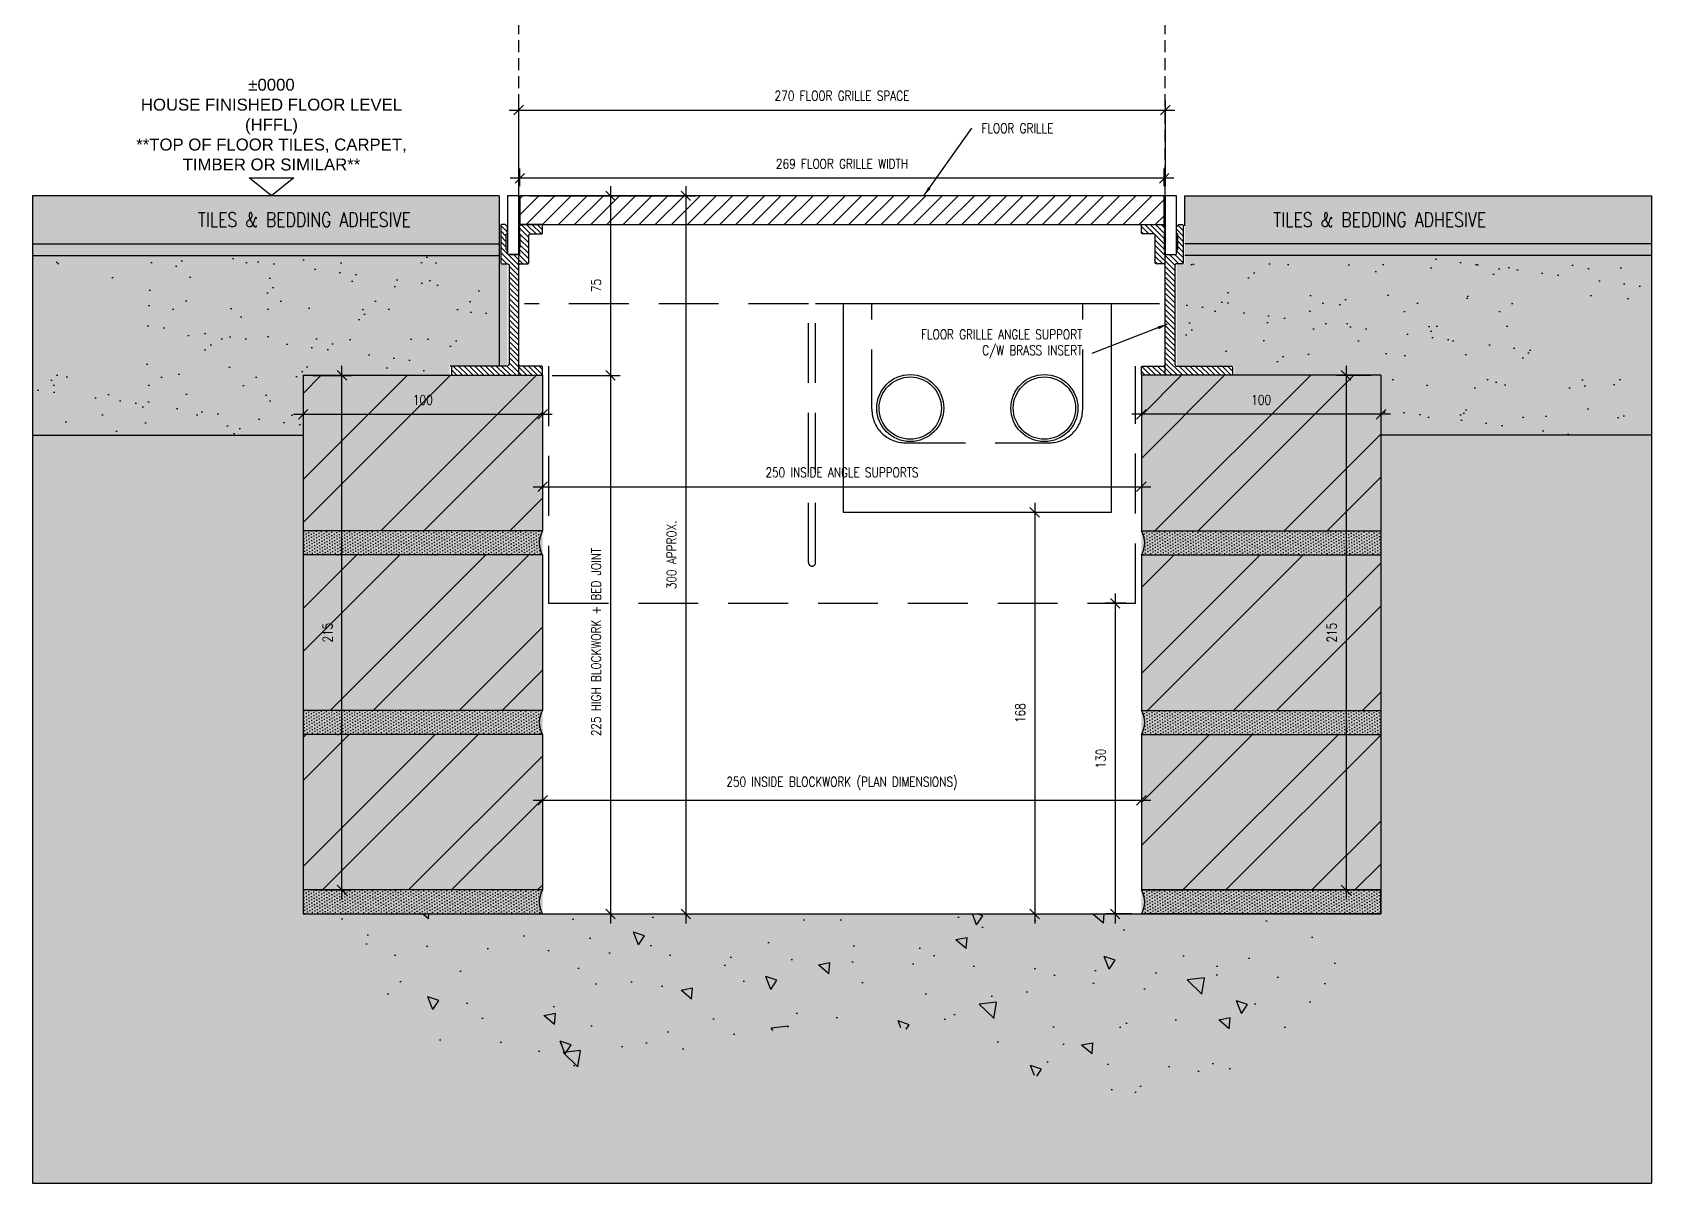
# Model space of a CAD drawing. Header units: millimetres. Extents: x 0 to 23312, y -3206 to 11448.
# Drawn here: x 12245 to 12921, y 5805 to 6286 of the extents above; entities that cross this region are included whole.
import ezdxf

# ---------------------------------------------------------------- set-up
doc = ezdxf.new("R2010")
doc.units = ezdxf.units.MM
doc.header["$LTSCALE"] = 10
doc.header["$PDMODE"] = 35
doc.linetypes.add('HIDDEN', pattern=[0.375, 0.25, -0.125])
for name, color, linetype in [('04 - Building Outline', 5, 'Continuous'), ('40 - Detail Outline', 142, 'Continuous'), ('41 - Detail', 7, 'Continuous'), ('42 - Detail Hatch', 251, 'Continuous'), ('44 - Detail Text', 7, 'Continuous')]:
    doc.layers.add(name, color=color, linetype=linetype)
doc.styles.add('1-1', font='romans.shx', dxfattribs={"width": 0.8, "height": 2})
doc.styles.add('1-2', font='romans.shx', dxfattribs={"width": 0.8, "height": 4})
doc.dimstyles.new('1-2', dxfattribs={"dimtxt": 4, "dimasz": 4, "dimexe": 4, "dimexo": 4, "dimgap": 4, "dimtad": 1, "dimdec": 0, "dimzin": 0, "dimdsep": 46, "dimtxsty": '1-2', "dimblk": 'OBLIQUE', "dimcen": 4, "dimdle": 4, "dimclrd": 251, "dimclre": 251, "dimclrt": 251, "dimadec": 0, "dimazin": 0, "dimtfac": 1, "dimtdec": 0, "dimtix": 1, "dimtmove": 1, "dimatfit": 3, "dimfxl": 1, "dimtolj": 1, "dimtzin": 0, "dimlwd": 25, "dimarcsym": 0})
pattern_1 = [(45, (3560.127, 5868.354), (-26.94077, 26.94077), []), (45, (3578.087, 5868.354), (-26.94077, 26.94077), [])]
pattern_2 = [(30, (3560.1268, 5868.3545), (-0.07975675, 1.32876775), [0, -1.190625])]
pattern_3 = [(30, (3560.1268, 5943.3545), (-0.07975675, 1.32876775), [0, -1.190625])]
pattern_4 = [(30, (3560.1268, 6018.3545), (-0.07975675, 1.32876775), [0, -1.190625])]
pattern_5 = [(142.5, (98875.402, -2670.853), (0.8000156, 24.470662), [0, -19.304, 0, -21.59, 0, -20.6375]), (172.5, (98875.402, -2670.853), (-22.476164, 35.841255), [0, -10.414, 0, -17.399, 0, -6.6675]), (212.5, (98891.023, -2670.853), (-39.5496185, 0.071859), [0, -6.35, 0, -22.86, 0, -29.845]), (222.5, (98891.023, -2670.853), (-38.177823, 11.146466), [0, -3.175, 0, -14.986, 0, -17.145])]
pattern_6 = [(135, (0, 11447.7758), (-1.12253202, -1.12253202), [])]

# ---------------------------------------------------------------- blocks, each defined once
blk = doc.blocks.new('_Oblique')
at = {"color": 0, "linetype": 'ByBlock', "lineweight": -2}
blk.add_line((-0.5, -0.5), (0.5, 0.5), dxfattribs=at)
blk = doc.blocks.new('*D285')
at = {"layer": '41 - Detail', "color": 251, "lineweight": 25, "transparency": 16777216}
blk.add_line((12517.7, 6221.48), (12517.7, 5913.48), dxfattribs=at)
at = {"layer": '41 - Detail', "color": 251, "lineweight": -2, "transparency": 16777216}
for p, q in [((12452.41, 6217.48), (12521.7, 6217.48)), ((12451.91, 5917.48), (12521.7, 5917.48))]:
    blk.add_line(p, q, dxfattribs=at)
at = {"layer": 'Defpoints', "color": 0, "transparency": 16777216}
for p in [(12448.41, 6217.48), (12447.91, 5917.48), (12517.7, 5917.48)]:
    blk.add_point(p, dxfattribs=at)
at = {"layer": '41 - Detail', "color": 251, "lineweight": 25, "transparency": 16777216, "xscale": 4, "yscale": 4, "zscale": 4}
for p, rotation in [((12517.7, 6217.48), 90), ((12517.7, 5917.48), 270)]:
    blk.add_blockref('_Oblique', p, dxfattribs=dict(at, rotation=rotation))
at = {"layer": '41 - Detail', "color": 251, "transparency": 16777216, "insert": (12511.7, 6067.48), "char_height": 4, "attachment_point": 5, "rotation": 90, "style": '1-2'}
blk.add_mtext('\\A1;300 APPROX.', dxfattribs=at)
blk = doc.blocks.new('*D286')
at = {"layer": '41 - Detail', "color": 251, "lineweight": 25, "transparency": 16777216}
blk.add_line((12486.25, 6221.48), (12486.25, 6138.48), dxfattribs=at)
at = {"layer": '41 - Detail', "color": 251, "lineweight": -2, "transparency": 16777216}
for p, q in [((12455.91, 6217.48), (12490.25, 6217.48)), ((12461.91, 6142.48), (12490.25, 6142.48))]:
    blk.add_line(p, q, dxfattribs=at)
at = {"layer": 'Defpoints', "color": 0, "transparency": 16777216}
for p in [(12451.91, 6217.48), (12457.91, 6142.48), (12486.25, 6142.48)]:
    blk.add_point(p, dxfattribs=at)
at = {"layer": '41 - Detail', "color": 251, "lineweight": 25, "transparency": 16777216, "xscale": 4, "yscale": 4, "zscale": 4}
for p, rotation in [((12486.25, 6217.48), 90), ((12486.25, 6142.48), 270)]:
    blk.add_blockref('_Oblique', p, dxfattribs=dict(at, rotation=rotation))
at = {"layer": '41 - Detail', "color": 251, "transparency": 16777216, "insert": (12480.25, 6179.98), "char_height": 4, "attachment_point": 5, "rotation": 90, "style": '1-2'}
blk.add_mtext('\\A1;75', dxfattribs=at)
blk = doc.blocks.new('*D287')
at = {"layer": '41 - Detail', "color": 251, "lineweight": 25, "transparency": 16777216}
blk.add_line((12486.25, 6146.48), (12486.25, 5913.48), dxfattribs=at)
at = {"layer": '41 - Detail', "color": 251, "lineweight": -2, "transparency": 16777216}
for p, q in [((12461.91, 6142.48), (12490.25, 6142.48)), ((12461.91, 5917.48), (12490.25, 5917.48))]:
    blk.add_line(p, q, dxfattribs=at)
at = {"layer": 'Defpoints', "color": 0, "transparency": 16777216}
for p in [(12457.91, 6142.48), (12457.91, 5917.48), (12486.25, 5917.48)]:
    blk.add_point(p, dxfattribs=at)
at = {"layer": '41 - Detail', "color": 251, "lineweight": 25, "transparency": 16777216, "xscale": 4, "yscale": 4, "zscale": 4}
for p, rotation in [((12486.25, 6142.48), 90), ((12486.25, 5917.48), 270)]:
    blk.add_blockref('_Oblique', p, dxfattribs=dict(at, rotation=rotation))
at = {"layer": '41 - Detail', "color": 251, "transparency": 16777216, "insert": (12480.25, 6029.98), "char_height": 4, "attachment_point": 5, "rotation": 90, "style": '1-2'}
blk.add_mtext('\\A1; 225 HIGH BLOCKWORK + BED JOINT', dxfattribs=at)
blk = doc.blocks.new('*D281')
at = {"layer": '41 - Detail', "color": 251, "lineweight": -2, "transparency": 16777216}
for p, q in [((12457.91, 6140.38), (12457.91, 6091.94)), ((12707.91, 6140.38), (12707.91, 6091.94))]:
    blk.add_line(p, q, dxfattribs=at)
at = {"layer": '41 - Detail', "color": 251, "lineweight": 25, "transparency": 16777216}
blk.add_line((12453.91, 6095.94), (12711.91, 6095.94), dxfattribs=at)
at = {"layer": 'Defpoints', "color": 0, "transparency": 16777216}
for p in [(12457.91, 6144.38), (12707.91, 6144.38), (12707.91, 6095.94)]:
    blk.add_point(p, dxfattribs=at)
at = {"layer": '41 - Detail', "color": 251, "lineweight": 25, "transparency": 16777216, "xscale": 4, "yscale": 4, "zscale": 4, "rotation": 180}
blk.add_blockref('_Oblique', (12457.91, 6095.94), dxfattribs=at)
at = {"layer": '41 - Detail', "color": 251, "lineweight": 25, "transparency": 16777216, "xscale": 4, "yscale": 4, "zscale": 4}
blk.add_blockref('_Oblique', (12707.91, 6095.94), dxfattribs=at)
at = {"layer": '41 - Detail', "color": 251, "transparency": 16777216, "insert": (12582.91, 6101.94), "char_height": 4, "attachment_point": 5, "style": '1-2'}
blk.add_mtext('\\A1;250 INSIDE ANGLE SUPPORTS', dxfattribs=at)
blk = doc.blocks.new('*D282')
at = {"layer": '41 - Detail', "color": 251, "lineweight": 25, "transparency": 16777216}
blk.add_line((12453.91, 5964.98), (12711.91, 5964.98), dxfattribs=at)
at = {"layer": 'Defpoints', "color": 0, "transparency": 16777216}
for p in [(12457.91, 5964.98), (12707.91, 5964.98), (12707.91, 5964.98)]:
    blk.add_point(p, dxfattribs=at)
at = {"layer": '41 - Detail', "color": 251, "lineweight": 25, "transparency": 16777216, "xscale": 4, "yscale": 4, "zscale": 4, "rotation": 180}
blk.add_blockref('_Oblique', (12457.91, 5964.98), dxfattribs=at)
at = {"layer": '41 - Detail', "color": 251, "lineweight": 25, "transparency": 16777216, "xscale": 4, "yscale": 4, "zscale": 4}
blk.add_blockref('_Oblique', (12707.91, 5964.98), dxfattribs=at)
at = {"layer": '41 - Detail', "color": 251, "transparency": 16777216, "insert": (12582.91, 5972.03), "char_height": 4, "attachment_point": 5, "style": '1-2'}
blk.add_mtext('\\A1;250 INSIDE BLOCKWORK (PLAN DIMENSIONS)', dxfattribs=at)
blk = doc.blocks.new('*D288')
at = {"color": 251, "linetype": 'Continuous', "lineweight": 25, "ltscale": 5, "transparency": 16777216}
blk.add_line((12353.91, 6126.22), (12461.91, 6126.22), dxfattribs=at)
at = {"layer": 'Defpoints', "color": 0, "linetype": 'Continuous', "ltscale": 5, "transparency": 16777216}
for p in [(12357.91, 6126.22), (12457.91, 6126.22), (12457.91, 6126.22)]:
    blk.add_point(p, dxfattribs=at)
at = {"color": 251, "linetype": 'Continuous', "lineweight": 25, "ltscale": 5, "transparency": 16777216, "xscale": 4, "yscale": 4, "zscale": 4, "rotation": 180}
blk.add_blockref('_Oblique', (12357.91, 6126.22), dxfattribs=at)
at = {"color": 251, "linetype": 'Continuous', "lineweight": 25, "ltscale": 5, "transparency": 16777216, "xscale": 4, "yscale": 4, "zscale": 4}
blk.add_blockref('_Oblique', (12457.91, 6126.22), dxfattribs=at)
at = {"color": 251, "linetype": 'Continuous', "ltscale": 5, "transparency": 16777216, "insert": (12407.91, 6132.22), "char_height": 4, "attachment_point": 5, "style": '1-2'}
blk.add_mtext('\\A1;100', dxfattribs=at)
blk = doc.blocks.new('*D289')
at = {"color": 251, "linetype": 'Continuous', "lineweight": 25, "ltscale": 5, "transparency": 16777216}
blk.add_line((12374.11, 5923.48), (12374.11, 6146.48), dxfattribs=at)
at = {"color": 251, "linetype": 'Continuous', "lineweight": -2, "ltscale": 5, "transparency": 16777216}
for p, q in [((12361.91, 6142.48), (12378.11, 6142.48)), ((12361.91, 5927.48), (12378.11, 5927.48))]:
    blk.add_line(p, q, dxfattribs=at)
at = {"layer": 'Defpoints', "color": 0, "linetype": 'Continuous', "ltscale": 5, "transparency": 16777216}
for p in [(12357.91, 6142.48), (12374.11, 6142.48), (12357.91, 5927.48)]:
    blk.add_point(p, dxfattribs=at)
at = {"color": 251, "linetype": 'Continuous', "lineweight": 25, "ltscale": 5, "transparency": 16777216, "xscale": 4, "yscale": 4, "zscale": 4}
for p, rotation in [((12374.11, 6142.48), 90), ((12374.11, 5927.48), 270)]:
    blk.add_blockref('_Oblique', p, dxfattribs=dict(at, rotation=rotation))
at = {"color": 251, "linetype": 'Continuous', "ltscale": 5, "transparency": 16777216, "insert": (12368.11, 6034.98), "char_height": 4, "attachment_point": 5, "rotation": 90, "style": '1-2'}
blk.add_mtext('\\A1;215', dxfattribs=at)
blk = doc.blocks.new('*D283')
at = {"color": 251, "linetype": 'Continuous', "lineweight": 25, "ltscale": 5, "transparency": 16777216}
blk.add_line((12811.91, 6126.22), (12703.91, 6126.22), dxfattribs=at)
at = {"layer": 'Defpoints', "color": 0, "linetype": 'Continuous', "ltscale": 5, "transparency": 16777216}
for p in [(12707.91, 6126.22), (12707.91, 6126.22), (12807.91, 6126.22)]:
    blk.add_point(p, dxfattribs=at)
at = {"color": 251, "linetype": 'Continuous', "lineweight": 25, "ltscale": 5, "transparency": 16777216, "xscale": 4, "yscale": 4, "zscale": 4, "rotation": 180}
blk.add_blockref('_Oblique', (12707.91, 6126.22), dxfattribs=at)
at = {"color": 251, "linetype": 'Continuous', "lineweight": 25, "ltscale": 5, "transparency": 16777216, "xscale": 4, "yscale": 4, "zscale": 4}
blk.add_blockref('_Oblique', (12807.91, 6126.22), dxfattribs=at)
at = {"color": 251, "linetype": 'Continuous', "ltscale": 5, "transparency": 16777216, "insert": (12757.91, 6132.22), "char_height": 4, "attachment_point": 5, "style": '1-2'}
blk.add_mtext('\\A1;100', dxfattribs=at)
blk = doc.blocks.new('*D290')
at = {"color": 251, "linetype": 'Continuous', "lineweight": 25, "ltscale": 5, "transparency": 16777216}
blk.add_line((12793.39, 6146.48), (12793.39, 5923.48), dxfattribs=at)
at = {"color": 251, "linetype": 'Continuous', "lineweight": -2, "ltscale": 5, "transparency": 16777216}
for p, q in [((12803.91, 6142.48), (12789.39, 6142.48)), ((12803.91, 5927.48), (12789.39, 5927.48))]:
    blk.add_line(p, q, dxfattribs=at)
at = {"layer": 'Defpoints', "color": 0, "linetype": 'Continuous', "ltscale": 5, "transparency": 16777216}
for p in [(12807.91, 6142.48), (12793.39, 5927.48), (12807.91, 5927.48)]:
    blk.add_point(p, dxfattribs=at)
at = {"color": 251, "linetype": 'Continuous', "lineweight": 25, "ltscale": 5, "transparency": 16777216, "xscale": 4, "yscale": 4, "zscale": 4}
for p, rotation in [((12793.39, 6142.48), 90), ((12793.39, 5927.48), 270)]:
    blk.add_blockref('_Oblique', p, dxfattribs=dict(at, rotation=rotation))
at = {"color": 251, "linetype": 'Continuous', "ltscale": 5, "transparency": 16777216, "insert": (12787.39, 6034.98), "char_height": 4, "attachment_point": 5, "rotation": 90, "style": '1-2'}
blk.add_mtext('\\A1;215', dxfattribs=at)
blk = doc.blocks.new('*D291')
at = {"color": 251, "lineweight": -2, "transparency": 16777216}
for p, q in [((12448.41, 6221.48), (12448.41, 6228.82)), ((12717.41, 6221.48), (12717.41, 6228.82))]:
    blk.add_line(p, q, dxfattribs=at)
at = {"color": 251, "lineweight": 25, "transparency": 16777216}
blk.add_line((12721.41, 6224.82), (12444.41, 6224.82), dxfattribs=at)
at = {"layer": 'Defpoints', "color": 0, "transparency": 16777216}
for p in [(12448.41, 6224.82), (12448.41, 6217.48), (12717.41, 6217.48)]:
    blk.add_point(p, dxfattribs=at)
at = {"color": 251, "lineweight": 25, "transparency": 16777216, "xscale": 4, "yscale": 4, "zscale": 4, "rotation": 180}
blk.add_blockref('_Oblique', (12448.41, 6224.82), dxfattribs=at)
at = {"color": 251, "lineweight": 25, "transparency": 16777216, "xscale": 4, "yscale": 4, "zscale": 4}
blk.add_blockref('_Oblique', (12717.41, 6224.82), dxfattribs=at)
at = {"color": 251, "transparency": 16777216, "insert": (12582.91, 6230.82), "char_height": 4, "attachment_point": 5, "style": '1-2'}
blk.add_mtext('\\A1;269 FLOOR GRILLE WIDTH ', dxfattribs=at)
blk = doc.blocks.new('*D279')
at = {"color": 251, "linetype": 'Continuous', "lineweight": 25, "ltscale": 5, "transparency": 16777216}
blk.add_line((12811.91, 6126.22), (12703.91, 6126.22), dxfattribs=at)
at = {"layer": 'Defpoints', "color": 0, "linetype": 'Continuous', "ltscale": 5, "transparency": 16777216}
for p in [(12707.91, 6126.22), (12707.91, 6126.22), (12807.91, 6126.22)]:
    blk.add_point(p, dxfattribs=at)
at = {"color": 251, "linetype": 'Continuous', "lineweight": 25, "ltscale": 5, "transparency": 16777216, "xscale": 4, "yscale": 4, "zscale": 4, "rotation": 180}
blk.add_blockref('_Oblique', (12707.91, 6126.22), dxfattribs=at)
at = {"color": 251, "linetype": 'Continuous', "lineweight": 25, "ltscale": 5, "transparency": 16777216, "xscale": 4, "yscale": 4, "zscale": 4}
blk.add_blockref('_Oblique', (12807.91, 6126.22), dxfattribs=at)
at = {"color": 251, "linetype": 'Continuous', "ltscale": 5, "transparency": 16777216, "insert": (12757.91, 6132.22), "char_height": 4, "attachment_point": 5, "style": '1-2'}
blk.add_mtext('\\A1;100', dxfattribs=at)
blk = doc.blocks.new('*D284')
at = {"layer": '40 - Detail Outline', "color": 251, "lineweight": 25, "transparency": 16777216}
blk.add_line((12696.95, 6051.28), (12696.95, 5913.48), dxfattribs=at)
at = {"layer": '40 - Detail Outline', "color": 251, "lineweight": -2, "transparency": 16777216}
for p, q in [((12701.41, 6047.28), (12692.95, 6047.28)), ((12703.91, 5917.48), (12692.95, 5917.48))]:
    blk.add_line(p, q, dxfattribs=at)
at = {"layer": 'Defpoints', "color": 0, "transparency": 16777216}
for p in [(12705.41, 6047.28), (12696.95, 5917.48), (12707.91, 5917.48)]:
    blk.add_point(p, dxfattribs=at)
at = {"layer": '40 - Detail Outline', "color": 251, "lineweight": 25, "transparency": 16777216, "xscale": 4, "yscale": 4, "zscale": 4}
for p, rotation in [((12696.95, 6047.28), 90), ((12696.95, 5917.48), 270)]:
    blk.add_blockref('_Oblique', p, dxfattribs=dict(at, rotation=rotation))
at = {"layer": '40 - Detail Outline', "color": 251, "transparency": 16777216, "insert": (12690.95, 5982.38), "char_height": 4, "attachment_point": 5, "rotation": 90, "style": '1-2'}
blk.add_mtext('\\A1;130', dxfattribs=at)
blk = doc.blocks.new('*D280')
at = {"layer": '40 - Detail Outline', "color": 251, "lineweight": -2, "transparency": 16777216}
for p, q in [((12653.44, 6085.28), (12667.36, 6085.28)), ((12653.44, 5917.48), (12667.36, 5917.48))]:
    blk.add_line(p, q, dxfattribs=at)
at = {"layer": '40 - Detail Outline', "color": 251, "lineweight": 25, "transparency": 16777216}
blk.add_line((12663.36, 6089.28), (12663.36, 5913.48), dxfattribs=at)
at = {"layer": 'Defpoints', "color": 0, "transparency": 16777216}
for p in [(12649.44, 6085.28), (12649.44, 5917.48), (12663.36, 5917.48)]:
    blk.add_point(p, dxfattribs=at)
at = {"layer": '40 - Detail Outline', "color": 251, "lineweight": 25, "transparency": 16777216, "xscale": 4, "yscale": 4, "zscale": 4}
for p, rotation in [((12663.36, 6085.28), 90), ((12663.36, 5917.48), 270)]:
    blk.add_blockref('_Oblique', p, dxfattribs=dict(at, rotation=rotation))
at = {"layer": '40 - Detail Outline', "color": 251, "transparency": 16777216, "insert": (12657.36, 6001.38), "char_height": 4, "attachment_point": 5, "rotation": 90, "style": '1-2'}
blk.add_mtext('\\A1;168', dxfattribs=at)
blk = doc.blocks.new('*D304')
at = {"color": 251, "lineweight": -2, "transparency": 16777216}
for p, q in [((12447.91, 6221.48), (12447.91, 6257.28)), ((12717.91, 6221.48), (12717.91, 6257.28))]:
    blk.add_line(p, q, dxfattribs=at)
at = {"color": 251, "lineweight": 25, "transparency": 16777216}
blk.add_line((12443.91, 6253.28), (12721.91, 6253.28), dxfattribs=at)
at = {"layer": 'Defpoints', "color": 0, "transparency": 16777216}
for p in [(12717.91, 6253.28), (12447.91, 6217.48), (12717.91, 6217.48)]:
    blk.add_point(p, dxfattribs=at)
at = {"color": 251, "lineweight": 25, "transparency": 16777216, "xscale": 4, "yscale": 4, "zscale": 4, "rotation": 180}
blk.add_blockref('_Oblique', (12447.91, 6253.28), dxfattribs=at)
at = {"color": 251, "lineweight": 25, "transparency": 16777216, "xscale": 4, "yscale": 4, "zscale": 4}
blk.add_blockref('_Oblique', (12717.91, 6253.28), dxfattribs=at)
at = {"color": 251, "transparency": 16777216, "insert": (12582.91, 6259.28), "char_height": 4, "attachment_point": 5, "style": '1-2'}
blk.add_mtext('\\A1;270 FLOOR GRILLE SPACE', dxfattribs=at)

msp = doc.modelspace()

# ---------------------------------------------------------------- hatches: boundary and pattern name
h = msp.add_hatch()
h.set_pattern_fill('ANSI31', color=251, scale=1.5, style=0)
h.set_pattern_definition([(45, (0, 11447.776), (-3.367596, 3.367596), [])])
h.paths.add_polyline_path([(12448.407, 6205.485), (12717.407, 6205.485), (12717.407, 6217.485), (12448.407, 6217.485)])
h = msp.add_hatch()
h.set_pattern_fill('ANSI31', color=251, scale=0.5, angle=90, style=0)
h.set_pattern_definition(pattern_6)
edge = h.paths.add_edge_path()
edge.add_line((12448.407, 6195.985), (12447.907, 6195.385))
edge.add_line((12447.907, 6195.385), (12448.407, 6194.785))
edge.add_line((12448.407, 6194.785), (12447.907, 6194.185))
edge.add_line((12447.907, 6194.185), (12448.407, 6193.585))
edge.add_line((12448.407, 6193.585), (12447.907, 6192.985))
edge.add_line((12447.907, 6192.985), (12443.727, 6192.985))
edge.add_arc((12443.727, 6193.485), 0.5, 180, 270, ccw=False)
edge.add_line((12443.227, 6193.485), (12443.227, 6194.485))
edge.add_line((12443.227, 6194.485), (12442.727, 6194.985))
edge.add_line((12442.727, 6194.985), (12442.727, 6201.485))
edge.add_line((12442.727, 6201.485), (12443.227, 6201.985))
edge.add_line((12443.227, 6201.985), (12443.227, 6204.485))
edge.add_line((12443.227, 6204.485), (12442.227, 6205.485))
edge.add_line((12442.227, 6205.485), (12440.907, 6205.485))
edge.add_arc((12440.907, 6204.985), 0.5, 90, 180)
edge.add_line((12440.407, 6204.985), (12440.407, 6189.505))
edge.add_arc((12440.907, 6189.505), 0.5, 180, 270)
edge.add_line((12440.907, 6189.005), (12443.407, 6189.005))
edge.add_arc((12443.407, 6188.505), 0.5, 0, 90, ccw=False)
edge.add_line((12443.907, 6188.505), (12443.907, 6147.285))
edge.add_arc((12442.907, 6147.285), 1, 270, 360, ccw=False)
edge.add_line((12442.907, 6146.285), (12420.407, 6146.285))
edge.add_arc((12420.407, 6145.785), 0.5, 90, 180)
edge.add_line((12419.907, 6145.785), (12419.907, 6142.985))
edge.add_arc((12420.407, 6142.985), 0.5, 180, 270)
edge.add_line((12420.407, 6142.485), (12457.407, 6142.485))
edge.add_arc((12457.407, 6142.985), 0.5, 270, 360)
edge.add_line((12457.907, 6142.985), (12457.907, 6145.785))
edge.add_arc((12457.407, 6145.785), 0.5, 0, 90)
edge.add_line((12457.407, 6146.285), (12448.907, 6146.285))
edge.add_arc((12448.907, 6147.285), 1, 180, 270, ccw=False)
edge.add_line((12447.907, 6147.285), (12447.907, 6188.505))
edge.add_arc((12448.407, 6188.505), 0.5, 90, 180, ccw=False)
edge.add_line((12448.407, 6189.005), (12451.607, 6189.005))
edge.add_arc((12451.607, 6189.505), 0.5, 270, 360)
edge.add_line((12452.107, 6189.505), (12452.107, 6201.035))
edge.add_arc((12452.607, 6201.035), 0.5, 90, 180, ccw=False)
edge.add_line((12452.607, 6201.535), (12457.407, 6201.535))
edge.add_arc((12457.407, 6202.035), 0.5, 270, 360)
edge.add_line((12457.907, 6202.035), (12457.907, 6204.985))
edge.add_arc((12457.407, 6204.985), 0.5, 0, 90)
edge.add_line((12457.407, 6205.485), (12448.907, 6205.485))
edge.add_line((12448.907, 6205.485), (12447.907, 6204.485))
edge.add_line((12447.907, 6204.485), (12448.407, 6203.885))
edge.add_line((12448.407, 6203.885), (12447.907, 6203.285))
edge.add_line((12447.907, 6203.285), (12448.407, 6202.685))
edge.add_line((12448.407, 6202.685), (12447.907, 6202.085))
edge.add_line((12447.907, 6202.085), (12448.407, 6201.485))
edge.add_line((12448.407, 6201.485), (12448.407, 6195.985))
h = msp.add_hatch()
h.set_pattern_fill('ANSI31', color=251, scale=0.5, angle=90, style=0)
h.set_pattern_definition(pattern_6)
edge = h.paths.add_edge_path()
edge.add_line((12717.407, 6195.985), (12717.907, 6195.385))
edge.add_line((12717.907, 6195.385), (12717.407, 6194.785))
edge.add_line((12717.407, 6194.785), (12717.907, 6194.185))
edge.add_line((12717.907, 6194.185), (12717.407, 6193.585))
edge.add_line((12717.407, 6193.585), (12717.907, 6192.985))
edge.add_line((12717.907, 6192.985), (12722.087, 6192.985))
edge.add_arc((12722.087, 6193.485), 0.5, 270, 360)
edge.add_line((12722.587, 6193.485), (12722.587, 6194.485))
edge.add_line((12722.587, 6194.485), (12723.087, 6194.985))
edge.add_line((12723.087, 6194.985), (12723.087, 6201.485))
edge.add_line((12723.087, 6201.485), (12722.587, 6201.985))
edge.add_line((12722.587, 6201.985), (12722.587, 6204.485))
edge.add_line((12722.587, 6204.485), (12723.587, 6205.485))
edge.add_line((12723.587, 6205.485), (12724.907, 6205.485))
edge.add_arc((12724.907, 6204.985), 0.5, 0, 90, ccw=False)
edge.add_line((12725.407, 6204.985), (12725.407, 6189.505))
edge.add_arc((12724.907, 6189.505), 0.5, -90, 0, ccw=False)
edge.add_line((12724.907, 6189.005), (12722.407, 6189.005))
edge.add_arc((12722.407, 6188.505), 0.5, 90, 180)
edge.add_line((12721.907, 6188.505), (12721.907, 6147.285))
edge.add_arc((12722.907, 6147.285), 1, 180, 270)
edge.add_line((12722.907, 6146.285), (12745.407, 6146.285))
edge.add_arc((12745.407, 6145.785), 0.5, 0, 90, ccw=False)
edge.add_line((12745.907, 6145.785), (12745.907, 6142.985))
edge.add_arc((12745.407, 6142.985), 0.5, -90, 0, ccw=False)
edge.add_line((12745.407, 6142.485), (12708.407, 6142.485))
edge.add_arc((12708.407, 6142.985), 0.5, 180, 270, ccw=False)
edge.add_line((12707.907, 6142.985), (12707.907, 6145.785))
edge.add_arc((12708.407, 6145.785), 0.5, 90, 180, ccw=False)
edge.add_line((12708.407, 6146.285), (12716.907, 6146.285))
edge.add_arc((12716.907, 6147.285), 1, 270, 360)
edge.add_line((12717.907, 6147.285), (12717.907, 6188.505))
edge.add_arc((12717.407, 6188.505), 0.5, 0, 90)
edge.add_line((12717.407, 6189.005), (12714.207, 6189.005))
edge.add_arc((12714.207, 6189.505), 0.5, 180, 270, ccw=False)
edge.add_line((12713.707, 6189.505), (12713.707, 6201.035))
edge.add_arc((12713.207, 6201.035), 0.5, 360, 450)
edge.add_line((12713.207, 6201.535), (12708.407, 6201.535))
edge.add_arc((12708.407, 6202.035), 0.5, 180, 270, ccw=False)
edge.add_line((12707.907, 6202.035), (12707.907, 6204.985))
edge.add_arc((12708.407, 6204.985), 0.5, 90, 180, ccw=False)
edge.add_line((12708.407, 6205.485), (12716.907, 6205.485))
edge.add_line((12716.907, 6205.485), (12717.907, 6204.485))
edge.add_line((12717.907, 6204.485), (12717.407, 6203.885))
edge.add_line((12717.407, 6203.885), (12717.907, 6203.285))
edge.add_line((12717.907, 6203.285), (12717.407, 6202.685))
edge.add_line((12717.407, 6202.685), (12717.907, 6202.085))
edge.add_line((12717.907, 6202.085), (12717.407, 6201.485))
edge.add_line((12717.407, 6201.485), (12717.407, 6195.985))
at = {"layer": '40 - Detail Outline'}
h = msp.add_hatch(dxfattribs=at)
h.set_pattern_fill('ANSI32', color=251, scale=4)
h.set_pattern_definition(pattern_1)
h.paths.add_polyline_path([(12357.907, 6142.485), (12357.907, 6077.485), (12457.907, 6077.485), (12457.907, 6142.485)])
h.paths.add_polyline_path([(12403.021, 6129.221), (12412.793, 6129.221), (12412.793, 6135.221), (12403.021, 6135.221)], flags=24)
h = msp.add_hatch(dxfattribs=at)
h.set_pattern_fill('ANSI32', color=251, scale=4)
h.set_pattern_definition(pattern_1)
h.paths.add_polyline_path([(12707.907, 6142.485), (12807.907, 6142.485), (12807.907, 6077.485), (12707.907, 6077.485)])
h.paths.add_polyline_path([(12762.793, 6129.221), (12753.021, 6129.221), (12753.021, 6135.221), (12762.793, 6135.221)], flags=24)
h = msp.add_hatch(dxfattribs=at)
h.set_pattern_fill('ANSI32', color=251, scale=4)
h.set_pattern_definition(pattern_1)
h.paths.add_polyline_path([(12357.907, 6067.485), (12357.907, 6002.485), (12457.907, 6002.485), (12457.907, 6067.485)])
h.paths.add_polyline_path([(12371.11, 6029.87), (12371.11, 6040.099), (12365.11, 6040.099), (12365.11, 6029.87)], flags=24)
h = msp.add_hatch(dxfattribs=at)
h.set_pattern_fill('ANSI32', color=251, scale=4)
h.set_pattern_definition(pattern_1)
h.paths.add_polyline_path([(12707.907, 6067.485), (12807.907, 6067.485), (12807.907, 6002.485), (12707.907, 6002.485)])
h.paths.add_polyline_path([(12794.704, 6029.87), (12794.704, 6040.099), (12800.704, 6040.099), (12800.704, 6029.87)], flags=24)
h = msp.add_hatch(dxfattribs=at)
h.set_pattern_fill('ANSI32', color=251, scale=4)
h.set_pattern_definition(pattern_1)
h.paths.add_polyline_path([(12357.907, 5992.485), (12357.907, 5927.485), (12457.907, 5927.485), (12457.907, 5992.485)])
h = msp.add_hatch(dxfattribs=at)
h.set_pattern_fill('ANSI32', color=251, scale=4)
h.set_pattern_definition(pattern_1)
h.paths.add_polyline_path([(12707.907, 5992.485), (12807.907, 5992.485), (12807.907, 5927.485), (12707.907, 5927.485)])
at = {"layer": '41 - Detail'}
h = msp.add_hatch(dxfattribs=at)
h.set_pattern_fill('AR-SAND', color=251, scale=0.5, style=0)
h.set_pattern_definition(pattern_5)
h.paths.add_polyline_path([(12244.867, 6117.485), (12244.867, 6192.485), (12439.827, 6192.485), (12439.827, 6146.285), (12419.107, 6146.285), (12419.107, 6142.485), (12357.907, 6142.485), (12357.907, 6117.485)])
h.paths.add_polyline_path([(12244.867, 6145.485), (12244.867, 6174.485), (12291.71, 6174.485), (12291.71, 6145.485)])
h = msp.add_hatch(dxfattribs=at)
h.set_pattern_fill('AR-SAND', color=251, scale=0.5, style=0)
h.set_pattern_definition(pattern_5)
h.paths.add_polyline_path([(12920.947, 6117.485), (12920.947, 6192.485), (12725.987, 6192.485), (12725.987, 6146.285), (12746.707, 6146.285), (12746.707, 6142.485), (12807.907, 6142.485), (12807.907, 6117.485)])
h.paths.add_polyline_path([(12920.947, 6145.485), (12920.947, 6174.485), (12874.104, 6174.485), (12874.104, 6145.485)])
at = {"layer": '42 - Detail Hatch', "ltscale": 10}
h = msp.add_hatch(color=254, dxfattribs=at)
h.dxf.hatch_style = 1
edge = h.paths.add_edge_path()
edge.add_line((12439.827, 6217.485), (12244.867, 6217.485))
edge.add_line((12244.867, 6217.485), (12244.867, 5804.955))
edge.add_line((12244.867, 5804.955), (12920.947, 5804.955))
edge.add_line((12920.947, 5804.955), (12920.947, 6217.485))
edge.add_line((12920.947, 6217.485), (12725.987, 6217.485))
edge.add_line((12725.987, 6217.485), (12725.987, 6189.505))
edge.add_arc((12725.487, 6189.505), 0.5, 270, 360, ccw=False)
edge.add_line((12725.487, 6189.005), (12723.207, 6189.005))
edge.add_arc((12723.207, 6188.505), 0.5, 90, 180)
edge.add_line((12722.707, 6188.505), (12722.707, 6147.285))
edge.add_arc((12723.707, 6147.285), 1, 180, 270)
edge.add_line((12723.707, 6146.285), (12746.707, 6146.285))
edge.add_line((12746.707, 6146.285), (12746.707, 6142.485))
edge.add_line((12746.707, 6142.485), (12707.907, 6142.485))
edge.add_line((12707.907, 6142.485), (12707.907, 6077.485))
edge.add_line((12707.907, 6077.485), (12707.907, 6067.485))
edge.add_line((12707.907, 6067.485), (12707.907, 6002.485))
edge.add_line((12707.907, 6002.485), (12707.907, 5992.485))
edge.add_line((12707.907, 5992.485), (12707.907, 5927.485))
edge.add_line((12707.907, 5927.485), (12707.907, 5917.485))
edge.add_line((12707.907, 5917.485), (12457.907, 5917.485))
edge.add_line((12457.907, 5917.485), (12457.907, 5927.485))
edge.add_line((12457.907, 5927.485), (12457.907, 5992.485))
edge.add_line((12457.907, 5992.485), (12457.907, 6002.485))
edge.add_line((12457.907, 6002.485), (12457.907, 6067.485))
edge.add_line((12457.907, 6067.485), (12457.907, 6077.485))
edge.add_line((12457.907, 6077.485), (12457.907, 6142.485))
edge.add_line((12457.907, 6142.485), (12419.107, 6142.485))
edge.add_line((12419.107, 6142.485), (12419.107, 6146.285))
edge.add_line((12419.107, 6146.285), (12442.107, 6146.285))
edge.add_arc((12442.107, 6147.285), 1, 270, 360)
edge.add_line((12443.107, 6147.285), (12443.107, 6188.505))
edge.add_arc((12442.607, 6188.505), 0.5, 0, 90)
edge.add_line((12442.607, 6189.005), (12440.327, 6189.005))
edge.add_arc((12440.327, 6189.505), 0.5, 180, 270, ccw=False)
edge.add_line((12439.827, 6189.505), (12439.827, 6217.485))
at = {"layer": '42 - Detail Hatch'}
h = msp.add_hatch(dxfattribs=at)
h.set_pattern_fill('DOTS', color=251, scale=0.75, angle=30, style=0)
h.set_pattern_definition(pattern_4)
h.paths.add_polyline_path([(12357.907, 6067.485), (12357.907, 6077.485), (12457.907, 6077.485, 0.277135), (12457.907, 6067.485)])
h = msp.add_hatch(dxfattribs=at)
h.set_pattern_fill('DOTS', color=251, scale=0.75, angle=30, style=0)
h.set_pattern_definition(pattern_4)
h.paths.add_polyline_path([(12807.907, 6067.485), (12807.907, 6077.485), (12707.907, 6077.485, -0.277135), (12707.907, 6067.485)])
h = msp.add_hatch(dxfattribs=at)
h.set_pattern_fill('DOTS', color=251, scale=0.75, angle=30, style=0)
h.set_pattern_definition(pattern_3)
h.paths.add_polyline_path([(12357.907, 5992.485), (12357.907, 6002.485), (12457.907, 6002.485, 0.277135), (12457.907, 5992.485)])
h = msp.add_hatch(dxfattribs=at)
h.set_pattern_fill('DOTS', color=251, scale=0.75, angle=30, style=0)
h.set_pattern_definition(pattern_3)
h.paths.add_polyline_path([(12807.907, 5992.485), (12807.907, 6002.485), (12707.907, 6002.485, -0.277135), (12707.907, 5992.485)])
h = msp.add_hatch(dxfattribs=at)
h.set_pattern_fill('DOTS', color=251, scale=0.75, angle=30, style=0)
h.set_pattern_definition(pattern_2)
h.paths.add_polyline_path([(12357.907, 5917.485), (12357.907, 5927.485), (12457.907, 5927.485, 0.277135), (12457.907, 5917.485)])
h = msp.add_hatch(dxfattribs=at)
h.set_pattern_fill('DOTS', color=251, scale=0.75, angle=30, style=0)
h.set_pattern_definition(pattern_2)
h.paths.add_polyline_path([(12807.907, 5917.485), (12807.907, 5927.485), (12707.907, 5927.485, -0.277135), (12707.907, 5917.485)])
h = msp.add_hatch(dxfattribs=at)
h.set_pattern_fill('AR-CONC', color=251, scale=0.3, angle=90, style=0)
h.set_pattern_definition([(140, (5182.686, -3860.275), (4.78173, 54.6554), [5.715, -62.865]), (85, (5182.686, -3860.275), (-57.31705, -10.57303), [4.572, -50.29218]), (190.45144, (5183.085, -3855.72), (-52.53533, 44.08237), [4.857, -53.42707]), (136.1842, (5167.446, -3860.275), (12.6127, 81.3237), [8.5725, -94.2975]), (186.63556, (5168.5, -3853.5), (-74.22784, 71.22124), [7.2855, -80.1407]), (81.18415, (5167.45, -3860.275), (-74.22784, 71.22124), [6.858, -75.4379]), (111, (5171.256, -3852.655), (30.67956, 45.48432), [5.715, -62.865]), (56, (5171.256, -3852.655), (-55.2564, 18.5406), [4.572, -50.292]), (161.45145, (5173.813, -3848.864), (-24.57683, 64.02493), [4.857, -53.42698]), (127.5, (5182.686, -3860.275), (-25.366512, 0.92658), [0, -49.6824, 0, -51.054, 0, -50.4825]), (97.5, (5182.686, -3860.275), (-30.05417, 20.0459), [0, -29.1084, 0, -48.5394, 0, -19.2405]), (57.5, (5182.686, -3877.267), (1.718623, 40.67718), [0, -19.05, 0, -59.436, 0, -78.867]), (47.5, (5182.686, -3884.887), (-7.62795, 44.43875), [0, -24.765, 0, -39.4716, 0, -56.007])])
edge = h.paths.add_edge_path()
edge.add_spline(control_points=[(12357.907, 5917.485), (12385.93, 5884.937), (12449.821, 5810.731), (12586.398, 5907.318), (12714.526, 5804.812), (12784.985, 5879.597), (12807.907, 5917.485)], knot_values=[0, 0, 0, 0, 114.1309138, 260.2097105, 386.3210634, 509.0143564, 509.0143564, 509.0143564, 509.0143564], degree=3, periodic=0)
edge.add_line((12807.907, 5917.485), (12357.907, 5917.485))

# ---------------------------------------------------------------- linework, layer by layer
at = {"color": 252, "linetype": 'HIDDEN', "ltscale": 2}
for p, q in [((12447.907, 6142.485), (12447.907, 6325.558)), ((12717.907, 6142.485), (12717.907, 6325.558))]:
    msp.add_line(p, q, dxfattribs=at)
for p, q in [((12707.907, 5927.485), (12807.907, 5927.485)), ((12807.907, 5917.485), (12707.907, 5917.485))]:
    msp.add_line(p, q)
at = {"color": 7}
for points in [[(12448.407, 6195.985), (12447.907, 6195.385), (12448.407, 6194.785), (12447.907, 6194.185), (12448.407, 6193.585), (12447.907, 6192.985), (12443.727, 6192.985, -0.4142136), (12443.227, 6193.485), (12443.227, 6194.485), (12442.727, 6194.985), (12442.727, 6201.485), (12443.227, 6201.985), (12443.227, 6204.485), (12442.227, 6205.485), (12440.907, 6205.485, 0.4142136), (12440.407, 6204.985), (12440.407, 6189.505, 0.4142136), (12440.907, 6189.005), (12443.407, 6189.005, -0.4142136), (12443.907, 6188.505), (12443.907, 6147.285, -0.4142136), (12442.907, 6146.285), (12420.407, 6146.285, 0.4142136), (12419.907, 6145.785), (12419.907, 6142.985, 0.4142136), (12420.407, 6142.485), (12457.407, 6142.485, 0.4142136), (12457.907, 6142.985), (12457.907, 6145.785, 0.4142136), (12457.407, 6146.285), (12448.907, 6146.285, -0.4142136), (12447.907, 6147.285), (12447.907, 6188.505, -0.4142136), (12448.407, 6189.005), (12451.607, 6189.005, 0.4142136), (12452.107, 6189.505), (12452.107, 6201.035, -0.4142136), (12452.607, 6201.535), (12457.407, 6201.535, 0.4142136), (12457.907, 6202.035), (12457.907, 6204.985, 0.4142136), (12457.407, 6205.485), (12448.907, 6205.485), (12447.907, 6204.485), (12448.407, 6203.885), (12447.907, 6203.285), (12448.407, 6202.685), (12447.907, 6202.085), (12448.407, 6201.485)], [(12717.407, 6195.985), (12717.907, 6195.385), (12717.407, 6194.785), (12717.907, 6194.185), (12717.407, 6193.585), (12717.907, 6192.985), (12722.087, 6192.985, 0.4142136), (12722.587, 6193.485), (12722.587, 6194.485), (12723.087, 6194.985), (12723.087, 6201.485), (12722.587, 6201.985), (12722.587, 6204.485), (12723.587, 6205.485), (12724.907, 6205.485, -0.4142136), (12725.407, 6204.985), (12725.407, 6189.505, -0.4142136), (12724.907, 6189.005), (12722.407, 6189.005, 0.4142136), (12721.907, 6188.505), (12721.907, 6147.285, 0.4142136), (12722.907, 6146.285), (12745.407, 6146.285, -0.4142136), (12745.907, 6145.785), (12745.907, 6142.985, -0.4142136), (12745.407, 6142.485), (12708.407, 6142.485, -0.4142136), (12707.907, 6142.985), (12707.907, 6145.785, -0.4142136), (12708.407, 6146.285), (12716.907, 6146.285, 0.4142136), (12717.907, 6147.285), (12717.907, 6188.505, 0.4142136), (12717.407, 6189.005), (12714.207, 6189.005, -0.4142136), (12713.707, 6189.505), (12713.707, 6201.035, 0.4142136), (12713.207, 6201.535), (12708.407, 6201.535, -0.4142136), (12707.907, 6202.035), (12707.907, 6204.985, -0.4142136), (12708.407, 6205.485), (12716.907, 6205.485), (12717.907, 6204.485), (12717.407, 6203.885), (12717.907, 6203.285), (12717.407, 6202.685), (12717.907, 6202.085), (12717.407, 6201.485)]]:
    msp.add_lwpolyline(points, format="xyb", close=True, dxfattribs=at)
at = {"color": 252}
msp.add_lwpolyline([(12707.907, 5917.485), (12807.907, 5917.485), (12807.907, 5927.485), (12707.907, 5927.485)], dxfattribs=at)
at = {"layer": '04 - Building Outline'}
for points in [[(12439.827, 6217.485), (12244.867, 6217.485)], [(12725.987, 6217.485), (12920.947, 6217.485)]]:
    msp.add_lwpolyline(points, dxfattribs=at)
at = {"layer": '40 - Detail Outline', "color": 252, "ltscale": 10}
for p, q in [((12244.867, 6217.485), (12244.867, 5804.955)), ((12920.947, 6217.485), (12920.947, 5804.955)), ((12244.867, 5804.955), (12920.947, 5804.955))]:
    msp.add_line(p, q, dxfattribs=at)
at = {"layer": '41 - Detail'}
for p, q in [((12439.827, 6217.485), (12439.827, 6146.285)), ((12725.987, 6204.985), (12725.987, 6217.485)), ((12244.867, 6192.485), (12439.827, 6192.485)), ((12920.947, 6192.485), (12725.987, 6192.485)), ((12357.907, 6142.485), (12457.907, 6142.485)), ((12357.907, 6142.485), (12357.907, 5927.485)), ((12457.907, 6142.485), (12457.907, 6077.485)), ((12807.907, 6142.485), (12707.907, 6142.485)), ((12707.907, 6142.485), (12707.907, 6077.485)), ((12807.907, 6142.485), (12807.907, 5927.485)), ((12457.907, 6077.485), (12357.907, 6077.485)), ((12357.907, 6077.485), (12357.907, 6067.485)), ((12707.907, 6077.485), (12807.907, 6077.485)), ((12807.907, 6077.485), (12807.907, 6067.485)), ((12457.907, 6067.485), (12357.907, 6067.485)), ((12457.907, 6067.485), (12457.907, 6002.485)), ((12707.907, 6067.485), (12707.907, 6002.485)), ((12707.907, 6067.485), (12807.907, 6067.485)), ((12457.907, 6002.485), (12357.907, 6002.485)), ((12357.907, 6002.485), (12357.907, 5992.485)), ((12707.907, 6002.485), (12807.907, 6002.485)), ((12807.907, 6002.485), (12807.907, 5992.485)), ((12457.907, 5992.485), (12357.907, 5992.485)), ((12457.907, 5992.485), (12457.907, 5927.485)), ((12707.907, 5992.485), (12707.907, 5927.485)), ((12707.907, 5992.485), (12807.907, 5992.485)), ((12457.907, 5927.485), (12357.907, 5927.485)), ((12357.907, 5927.485), (12357.907, 5917.485)), ((12807.907, 5927.485), (12707.907, 5927.485)), ((12807.907, 5927.485), (12807.907, 5917.485)), ((12357.907, 5917.485), (12807.907, 5917.485))]:
    msp.add_line(p, q, dxfattribs=at)
at = {"layer": '41 - Detail', "color": 9}
for p, q in [((12244.867, 6197.485), (12439.827, 6197.485)), ((12920.947, 6197.485), (12725.987, 6197.485))]:
    msp.add_line(p, q, dxfattribs=at)
at = {"layer": '41 - Detail', "color": 252}
for p, q in [((12244.867, 6117.485), (12357.907, 6117.485)), ((12920.947, 6117.485), (12807.907, 6117.485))]:
    msp.add_line(p, q, dxfattribs=at)
at = {"layer": '41 - Detail'}
for points in [[(12443.727, 6192.985), (12447.407, 6192.985, 0.4142136), (12447.907, 6193.485), (12447.907, 6217.485), (12443.227, 6217.485), (12443.227, 6193.485, 0.4142136)], [(12718.407, 6192.985), (12722.087, 6192.985, 0.4142136), (12722.587, 6193.485), (12722.587, 6217.485), (12717.907, 6217.485), (12717.907, 6193.485, 0.4142136)]]:
    msp.add_lwpolyline(points, format="xyb", close=True, dxfattribs=at)
msp.add_lwpolyline([(12448.407, 6205.485), (12717.407, 6205.485), (12717.407, 6217.485), (12448.407, 6217.485)], close=True, dxfattribs=at)
for centre, start, end in [((12466.235, 6072.485), 149.020168, 210.979832), ((12699.579, 6072.485), 329.020168, 30.979832), ((12466.235, 5997.485), 149.020168, 210.979832), ((12699.579, 5997.485), 329.020168, 30.979832), ((12466.235, 5922.485), 149.020168, 210.979832), ((12699.579, 5922.485), 329.020168, 30.979832)]:
    msp.add_arc(centre, 9.714, start, end, dxfattribs=at)
at = {"layer": '42 - Detail Hatch', "color": 252, "linetype": 'HIDDEN', "ltscale": 10}
for p, q in [((12568.907, 6172.285), (12450.407, 6172.285)), ((12568.907, 6064.285), (12568.907, 6172.285)), ((12595.407, 6172.285), (12571.907, 6172.285)), ((12571.907, 6064.285), (12571.907, 6172.285)), ((12595.407, 6128.285), (12595.407, 6172.285)), ((12715.407, 6172.285), (12683.407, 6172.285)), ((12683.407, 6128.285), (12683.407, 6172.285)), ((12460.407, 6146.285), (12460.407, 6047.285)), ((12705.407, 6047.285), (12705.407, 6146.285)), ((12609.407, 6114.285), (12669.407, 6114.285)), ((12460.407, 6047.285), (12705.407, 6047.285))]:
    msp.add_line(p, q, dxfattribs=at)
at = {"layer": '42 - Detail Hatch', "color": 9}
msp.add_lwpolyline([(12583.407, 6085.285), (12695.407, 6085.285), (12695.407, 6172.285), (12583.407, 6172.285)], close=True, dxfattribs=at)
for centre, radius in [((12611.407, 6128.785), 14), ((12611.407, 6128.785), 13), ((12667.407, 6128.785), 14), ((12667.407, 6128.785), 13)]:
    msp.add_circle(centre, radius, dxfattribs=at)
at = {"layer": '42 - Detail Hatch', "color": 252, "linetype": 'HIDDEN', "ltscale": 10}
for centre, radius, start, end in [((12609.407, 6128.285), 14, 180, 270), ((12669.407, 6128.285), 14, 270, 0), ((12570.407, 6064.285), 1.5, 180, 0)]:
    msp.add_arc(centre, radius, start, end, dxfattribs=at)
at = {"layer": '44 - Detail Text', "color": 11, "ltscale": 1.5}
msp.add_lwpolyline([(12344.702, 6217.485), (12335.372, 6224.985), (12354.032, 6224.985)], close=True, dxfattribs=at)

# ---------------------------------------------------------------- texts
at = {"layer": '41 - Detail', "color": 7, "char_height": 4, "style": '1-2'}
for s, insert, attachment_point in [('\\A1;{\\C251;FLOOR GRILLE}', (12641.135, 6247.673), 1), ('{\\C251;FLOOR GRILLE ANGLE SUPPORT\\PC/W BRASS INSERT}', (12683.248, 6149.6), 9)]:
    msp.add_mtext(s, dxfattribs=dict(at, insert=insert, attachment_point=attachment_point))
at = {"layer": '44 - Detail Text', "color": 3, "insert": (12344.702, 6227.985), "char_height": 5, "width": 113.79441, "attachment_point": 8, "style": '1-2'}
msp.add_mtext('{\\fArial|b0|i0|c0|p34;\\W1;±0000 \\PHOUSE FINISHED FLOOR LEVEL (HFFL)\\P**TOP OF FLOOR TILES, CARPET, TIMBER OR SIMILAR**}', dxfattribs=at)
at = {"layer": '44 - Detail Text', "ltscale": 40, "char_height": 6, "attachment_point": 5, "style": '1-1'}
for insert in [(12358.411, 6207.485), (12807.403, 6207.485)]:
    msp.add_mtext('{\\C251;TILES & BEDDING ADHESIVE}', dxfattribs=dict(at, insert=insert))

# ---------------------------------------------------------------- dimensions: what is measured, and where the dimension line sits
for base, p1, p2, override, picture, middle in [((12717.907, 6253.283), (12447.907, 6217.485), (12717.907, 6217.485), {"dimtxt": 0.15, "dimpost": ' FLOOR GRILLE SPACE'}, '*D304', (12582.907, 6259.283)), ((12448.407, 6224.815), (12717.407, 6217.485), (12448.407, 6217.485), {"dimtxt": 0.15, "dimgap": 4, "dimpost": ' FLOOR GRILLE WIDTH '}, '*D291', (12582.907, 6230.815))]:
    dim = msp.add_linear_dim(base=base, p1=p1, p2=p2, dimstyle='1-2', override=override)
    dim.commit()
    dim.dimension.update_dxf_attribs({"geometry": picture, "text_midpoint": middle})
at = {"color": 252, "linetype": 'Continuous', "ltscale": 5}
for base, p1, p2, angle, picture, middle in [((12374.11, 6142.485), (12357.907, 5927.485), (12357.907, 6142.485), 90, '*D289', (12368.11, 6034.985)), ((12793.386, 5927.485), (12807.907, 6142.485), (12807.907, 5927.485), 90, '*D290', (12787.386, 6034.985)), ((12707.907, 6126.221), (12807.907, 6126.221), (12707.907, 6126.221), 180, '*D279', (12757.907, 6132.221))]:
    dim = msp.add_linear_dim(base=base, p1=p1, p2=p2, angle=angle, dimstyle='1-2', dxfattribs=at)
    dim.commit()
    dim.dimension.update_dxf_attribs({"geometry": picture, "text_midpoint": middle})
for base, p1, p2, picture, middle in [((12457.907, 6126.221), (12357.907, 6126.221), (12457.907, 6126.221), '*D288', (12407.907, 6132.221)), ((12707.907, 6126.221), (12807.907, 6126.221), (12707.907, 6126.221), '*D283', (12757.907, 6132.221))]:
    dim = msp.add_linear_dim(base=base, p1=p1, p2=p2, dimstyle='1-2', dxfattribs=at)
    dim.commit()
    dim.dimension.update_dxf_attribs({"geometry": picture, "text_midpoint": middle})
at = {"layer": '40 - Detail Outline'}
for base, p1, p2, picture, middle in [((12663.357, 5917.485), (12649.436, 6085.285), (12649.436, 5917.485), '*D280', (12657.357, 6001.385)), ((12696.954, 5917.485), (12705.407, 6047.285), (12707.907, 5917.485), '*D284', (12690.954, 5982.385))]:
    dim = msp.add_linear_dim(base=base, p1=p1, p2=p2, angle=90, dimstyle='1-2', dxfattribs=at)
    dim.commit()
    dim.dimension.update_dxf_attribs({"geometry": picture, "text_midpoint": middle})
at = {"layer": '41 - Detail'}
dim = msp.add_linear_dim(base=(12517.696, 5917.485), p1=(12448.407, 6217.485), p2=(12447.907, 5917.485), angle=90, dimstyle='1-2', override={"dimpost": ' APPROX.'}, dxfattribs=at)
dim.commit()
dim.dimension.update_dxf_attribs({"geometry": '*D285', "text_midpoint": (12511.696, 6067.485)})
dim = msp.add_linear_dim(base=(12486.25, 6142.485), p1=(12451.907, 6217.485), p2=(12457.907, 6142.485), angle=90, dimstyle='1-2', dxfattribs=at)
dim.commit()
dim.dimension.update_dxf_attribs({"geometry": '*D286', "text_midpoint": (12480.25, 6179.985)})
dim = msp.add_linear_dim(base=(12486.25, 5917.485), p1=(12457.907, 6142.485), p2=(12457.907, 5917.485), angle=90, text=' <> HIGH BLOCKWORK + BED JOINT', dimstyle='1-2', dxfattribs=at)
dim.commit()
dim.dimension.update_dxf_attribs({"geometry": '*D287', "text_midpoint": (12480.25, 6029.985)})
dim = msp.add_linear_dim(base=(12707.907, 6095.941), p1=(12457.907, 6144.385), p2=(12707.907, 6144.385), dimstyle='1-2', override={"dimpost": ' INSIDE ANGLE SUPPORTS'}, dxfattribs=at)
dim.commit()
dim.dimension.update_dxf_attribs({"geometry": '*D281', "text_midpoint": (12582.907, 6101.941)})
dim = msp.add_linear_dim(base=(12707.907, 5964.981), p1=(12457.907, 5964.981), p2=(12707.907, 5964.981), text='<> (PLAN DIMENSIONS)', dimstyle='1-2', override={"dimpost": ' INSIDE BLOCKWORK'}, dxfattribs=at)
dim.commit()
dim.dimension.update_dxf_attribs({"geometry": '*D282', "text_midpoint": (12582.907, 5972.028)})

# ---------------------------------------------------------------- leaders
for points in [[(12617.07, 6217.485), (12637.135, 6245.673)], [(12718.707, 6163.787), (12687.248, 6151.6)]]:
    msp.add_leader(points, dimstyle='1-2', override={"dimgap": 4, "dimtad": 0}, dxfattribs=at)

doc.saveas('drawing.dxf')
